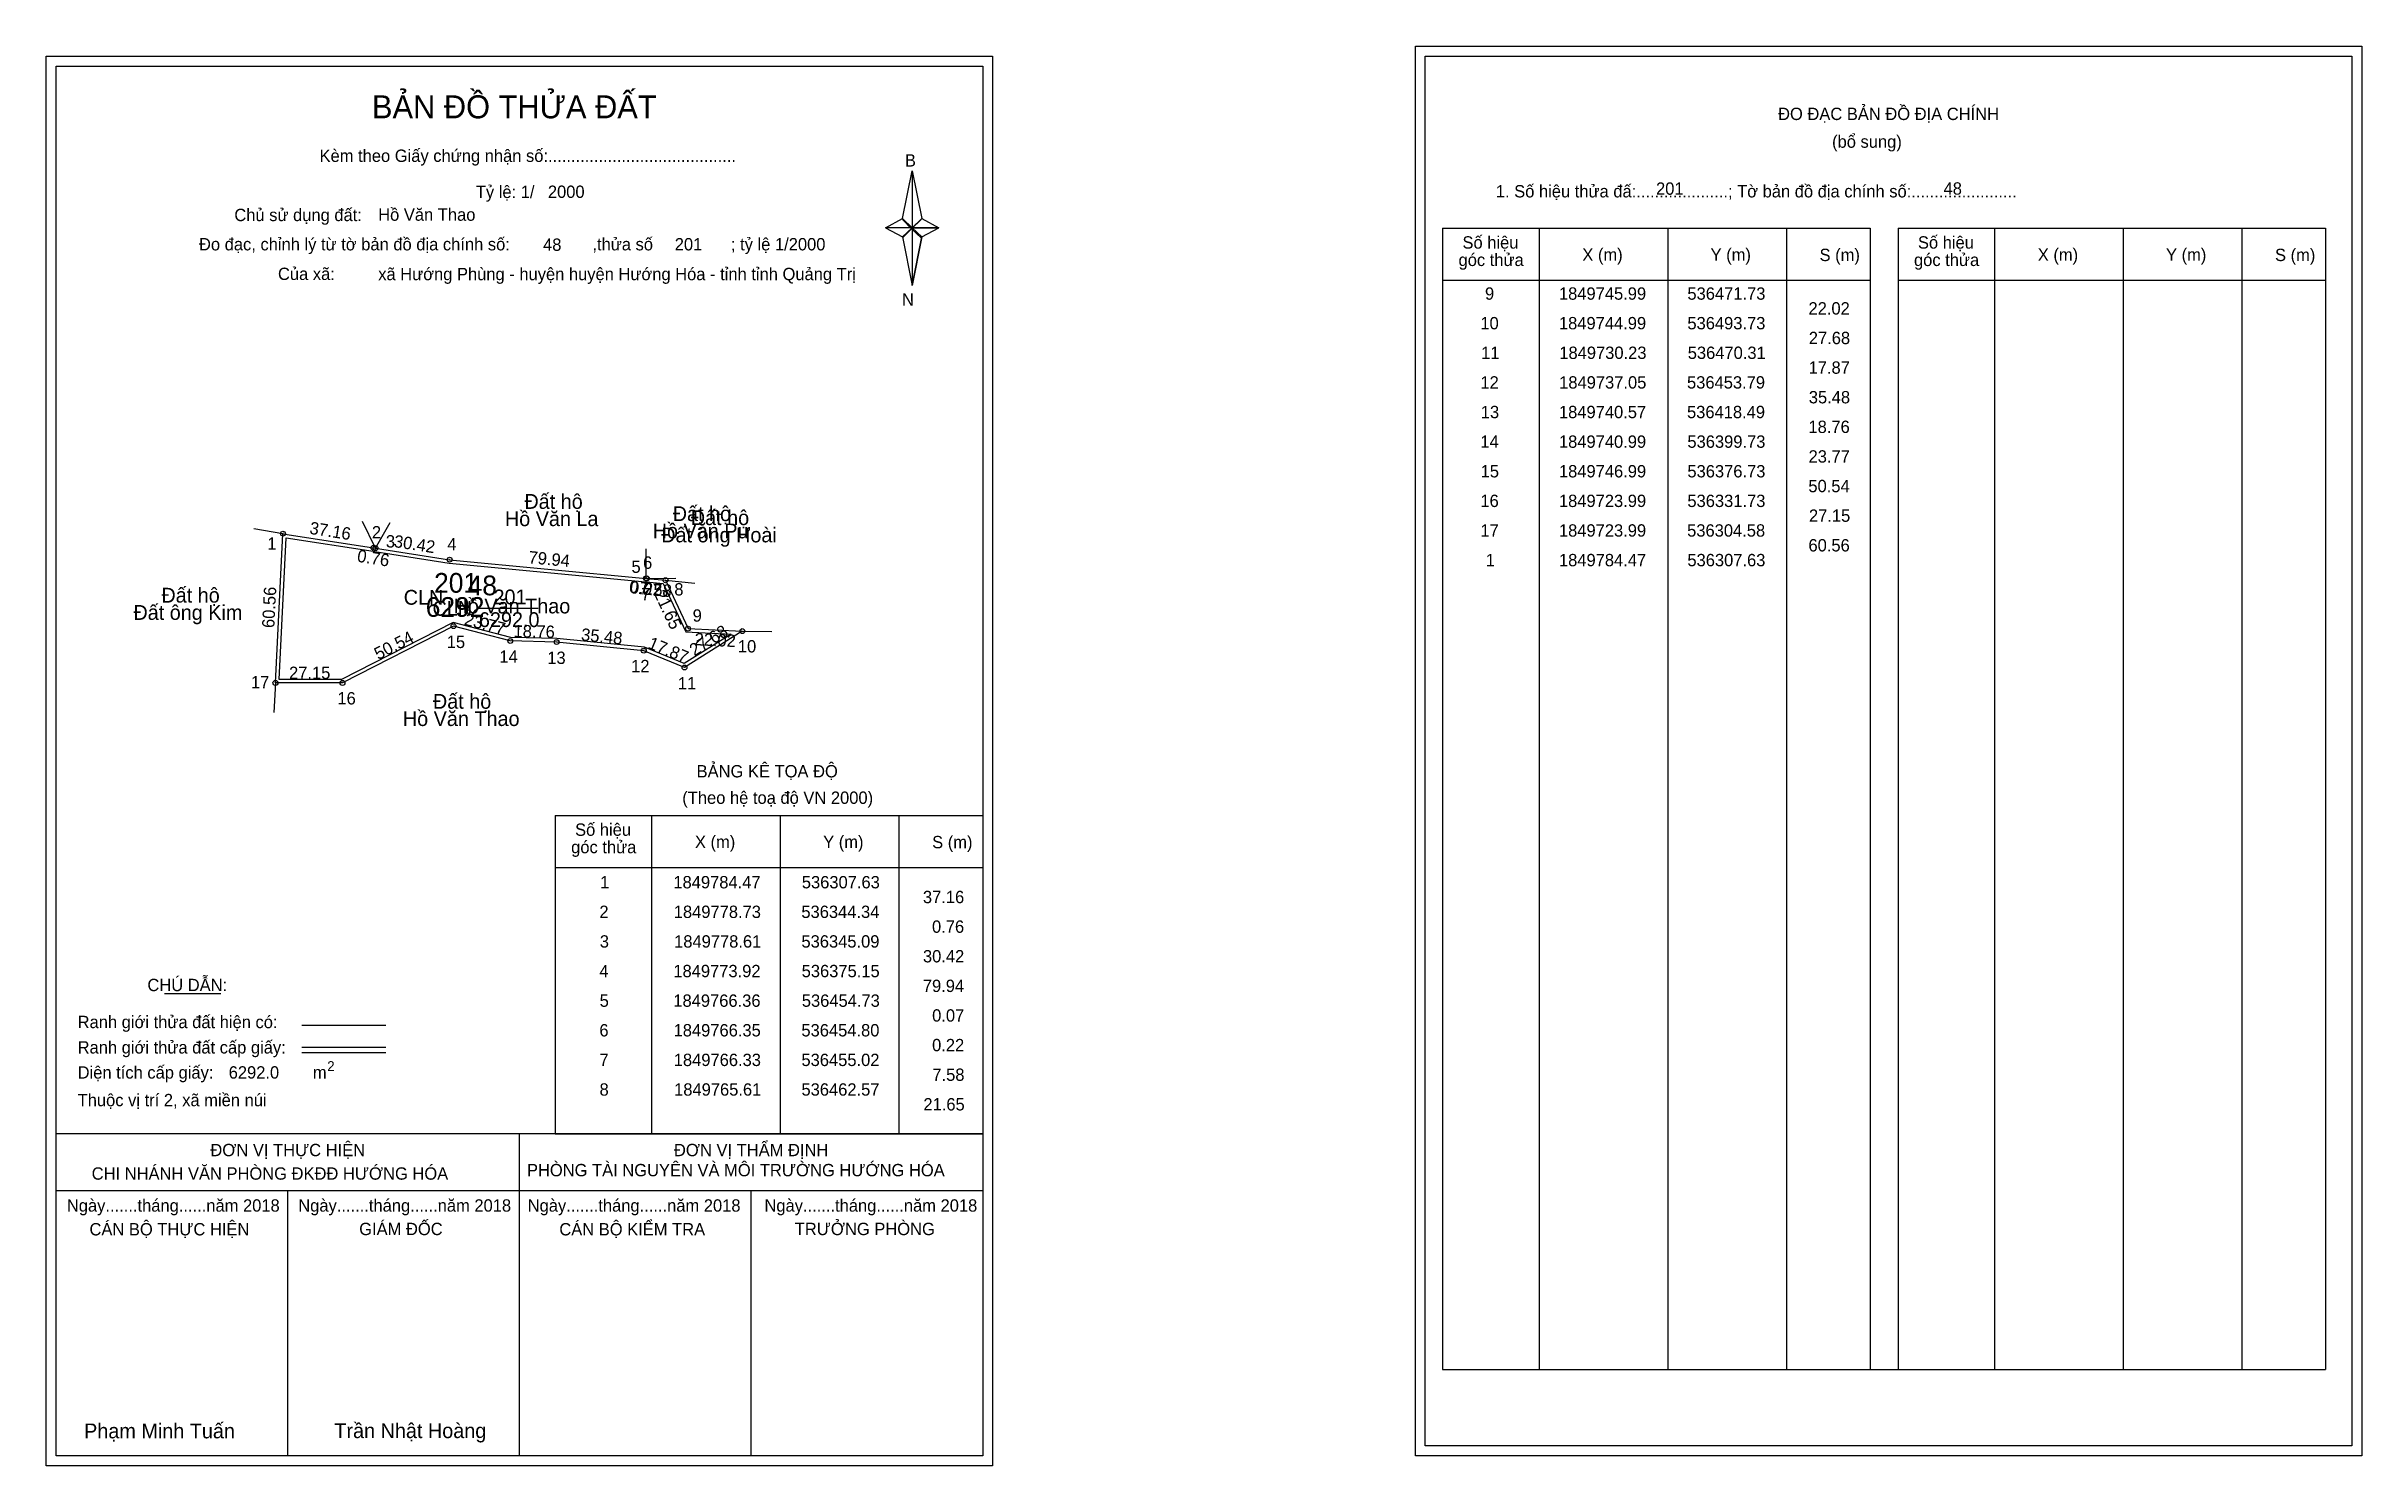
# Model space of a CAD drawing. Extents: x 536212 to 537150, y 1849407 to 1849982.
import ezdxf

# ---------------------------------------------------------------- set-up
doc = ezdxf.new("R2010")
doc.units = 0
for name, color, linetype in [('Level 1', 7, 'Continuous'), ('Level 10', 7, 'Continuous'), ('Level 11', 7, 'Continuous'), ('Level 13', 7, 'Continuous'), ('Level 2', 7, 'Continuous'), ('Level 27', 7, 'Continuous'), ('Level 3', 7, 'Continuous'), ('Level 36', 7, 'Continuous'), ('Level 4', 7, 'Continuous'), ('Level 49', 7, 'Continuous'), ('Level 5', 7, 'Continuous'), ('Level 53', 7, 'Continuous'), ('Level 55', 7, 'Continuous'), ('Level 6', 7, 'Continuous'), ('Level 63', 7, 'Continuous'), ('Level 7', 7, 'Continuous'), ('Level 9', 7, 'Continuous')]:
    doc.layers.add(name, color=color, linetype=linetype)

msp = doc.modelspace()

# ---------------------------------------------------------------- linework, layer by layer
at = {"layer": 'Level 1'}
for p, q in [((536770.39, 1849977.96), (536770.39, 1849977.96)), ((536215.75, 1849973.96), (536215.75, 1849973.96)), ((536558.59, 1849912.19), (536562.53, 1849931.47)), ((536562.53, 1849931.47), (536562.53, 1849908.42)), ((536562.53, 1849931.47), (536566.46, 1849912.19)), ((536551.7, 1849908.42), (536558.59, 1849912.19)), ((536558.59, 1849912.19), (536562.53, 1849908.42)), ((536562.23, 1849907.99), (536558.59, 1849911.75)), ((536566.17, 1849911.75), (536562.23, 1849907.99)), ((536562.23, 1849907.99), (536566.17, 1849911.75)), ((536566.46, 1849912.19), (536562.53, 1849908.42)), ((536562.53, 1849908.42), (536558.59, 1849904.74)), ((536562.23, 1849907.99), (536558.59, 1849904.3)), ((536558.59, 1849904.3), (536562.23, 1849907.99)), ((536558.59, 1849904.74), (536562.53, 1849885.02)), ((536566.17, 1849904.3), (536562.23, 1849907.99)), ((536562.53, 1849908.42), (536562.53, 1849885.02)), ((536562.53, 1849908.42), (536573.35, 1849908.42)), ((536562.53, 1849908.42), (536566.46, 1849904.74)), ((536566.46, 1849904.74), (536562.53, 1849885.02)), ((536566.46, 1849904.74), (536573.35, 1849908.42)), ((536777.46, 1849908.25), (536950.66, 1849908.25)), ((536816.64, 1849445.72), (536816.64, 1849908.25)), ((536868.78, 1849445.72), (536868.78, 1849908.25)), ((536916.73, 1849908.25), (536916.73, 1849445.72)), ((536950.66, 1849908.25), (536950.66, 1849445.72)), ((536961.97, 1849908.25), (537135.18, 1849908.25)), ((537001.15, 1849445.72), (537001.15, 1849908.25)), ((537053.3, 1849445.72), (537053.3, 1849908.25)), ((537101.24, 1849908.25), (537101.24, 1849445.72)), ((537135.18, 1849908.25), (537135.18, 1849445.72)), ((536777.46, 1849887.19), (536950.66, 1849887.19)), ((536961.97, 1849887.19), (537135.18, 1849887.19)), ((536417.94, 1849670.3), (536591.14, 1849670.3)), ((536457.12, 1849541.25), (536457.12, 1849670.3)), ((536509.26, 1849541.25), (536509.26, 1849670.3)), ((536557.2, 1849670.3), (536557.2, 1849541.25)), ((536417.94, 1849649.25), (536591.14, 1849649.25)), ((536259.58, 1849598.09), (536282.39, 1849598.09)), ((536315.31, 1849585.28), (536349.34, 1849585.28)), ((536315.31, 1849576.38), (536349.34, 1849576.38)), ((536315.31, 1849574.19), (536349.34, 1849574.19)), ((536429.4, 1849541.25), (536215.74, 1849541.25)), ((536591.14, 1849541.25), (536381.46, 1849541.25)), ((536403.44, 1849410.81), (536403.44, 1849541.25)), ((536417.94, 1849541.25), (536591.14, 1849541.25)), ((536591.14, 1849518.15), (536215.74, 1849518.15)), ((536309.59, 1849410.81), (536309.59, 1849518.15)), ((536497.29, 1849410.81), (536497.29, 1849518.15)), ((536777.46, 1849445.72), (537135.18, 1849445.72)), ((537145.79, 1849414.81), (537145.79, 1849414.81)), ((536591.14, 1849410.81), (536591.14, 1849410.81))]:
    msp.add_line(p, q, dxfattribs=at)
for points in [[(536558.59, 1849912.19), (536562.53, 1849931.47), (536562.53, 1849908.42)], [(536562.53, 1849908.42), (536566.46, 1849912.19), (536573.35, 1849908.42)], [(536551.7, 1849908.42), (536558.59, 1849904.74), (536562.53, 1849908.42)], [(536562.53, 1849908.42), (536562.53, 1849885.02), (536566.46, 1849904.74)]]:
    msp.add_lwpolyline(points, close=True, dxfattribs=at)
at = {"layer": 'Level 10'}
for p, q in [((536344.34, 1849778.73), (536345.09, 1849778.61)), ((536454.73, 1849766.36), (536454.8, 1849766.35)), ((536470.31, 1849730.23), (536453.79, 1849737.05))]:
    msp.add_line(p, q, dxfattribs=at)
for points in [[(536454.73, 1849766.36), (536454.8, 1849766.35), (536455.02, 1849766.33), (536462.57, 1849765.61), (536471.73, 1849745.99), (536493.73, 1849744.99), (536470.31, 1849730.23), (536453.79, 1849737.05), (536418.49, 1849740.57), (536399.73, 1849740.99), (536376.73, 1849746.99), (536331.73, 1849723.99), (536304.58, 1849723.99), (536307.63, 1849784.47), (536344.34, 1849778.73), (536345.09, 1849778.61), (536375.15, 1849773.92)], [(536454.56, 1849764.97), (536454.64, 1849764.96), (536454.89, 1849764.94), (536461.64, 1849764.29), (536470.82, 1849744.63), (536489.21, 1849743.79), (536470.18, 1849731.8), (536454.13, 1849738.42), (536418.58, 1849741.97), (536399.92, 1849742.39), (536376.57, 1849748.48), (536331.39, 1849725.39), (536306.05, 1849725.39), (536308.95, 1849782.85), (536344.12, 1849777.35), (536344.87, 1849777.23), (536374.98, 1849772.53)]]:
    msp.add_lwpolyline(points, close=True, dxfattribs=at)
at = {"layer": 'Level 11'}
for centre in [(536307.63, 1849784.47), (536344.34, 1849778.73), (536345.09, 1849778.61), (536375.15, 1849773.92), (536454.73, 1849766.36), (536454.73, 1849766.36), (536454.8, 1849766.35), (536455.02, 1849766.33), (536462.57, 1849765.61), (536376.73, 1849746.99), (536471.73, 1849745.99), (536493.73, 1849744.99), (536399.73, 1849740.99), (536418.49, 1849740.57), (536453.79, 1849737.05), (536304.58, 1849723.99), (536331.73, 1849723.99), (536470.31, 1849730.23)]:
    msp.add_circle(centre, 1, dxfattribs=at)
at = {"layer": 'Level 27'}
for p, q in [((536345.09, 1849778.61), (536339.85, 1849789.4)), ((536307.63, 1849784.47), (536295.78, 1849786.37)), ((536345.09, 1849778.61), (536351.09, 1849789)), ((536454.73, 1849766.36), (536454.73, 1849778.36)), ((536454.8, 1849766.35), (536466.8, 1849766.44)), ((536462.57, 1849765.61), (536474.52, 1849764.47)), ((536493.73, 1849744.99), (536505.73, 1849744.89)), ((536304.58, 1849723.99), (536303.98, 1849712.01))]:
    msp.add_line(p, q, dxfattribs=at)
at = {"layer": 'Level 3'}
for p, q in [((536777.46, 1849908.25), (536777.46, 1849445.72)), ((536961.97, 1849908.25), (536961.97, 1849445.72)), ((536417.94, 1849670.3), (536417.94, 1849541.25))]:
    msp.add_line(p, q, dxfattribs=at)
at = {"layer": 'Level 63'}
for points in [[(536211.74, 1849977.96), (536595.14, 1849977.96), (536595.14, 1849406.81), (536211.74, 1849406.81)], [(536766.4, 1849981.96), (537149.8, 1849981.96), (537149.8, 1849410.81), (536766.4, 1849410.81)], [(536770.4, 1849977.96), (537145.8, 1849977.96), (537145.8, 1849414.81), (536770.4, 1849414.81)], [(536215.74, 1849973.96), (536591.14, 1849973.96), (536591.14, 1849410.81), (536215.74, 1849410.81)]]:
    msp.add_lwpolyline(points, close=True, dxfattribs=at)
at = {"layer": 'Level 9'}
msp.add_line((536386.99, 1849754.23), (536411.07, 1849754.23), dxfattribs=at)

# ---------------------------------------------------------------- texts
at = {"layer": 'Level 1'}
for s, height, p in [('BẢN ĐỒ THỬA ĐẤT', 9.3313, (536343.68, 1849952.77)), ('ĐO ĐẠC BẢN ĐỒ ĐỊA CHÍNH', 5, (536913.35, 1849952.08)), ('Kèm theo Giấy chứng nhận số:.........................................', 5, (536322.44, 1849935.11)), ('(bổ sung)', 5, (536935.23, 1849940.84)), ('B', 5, (536559.61, 1849933.23)), ('1. Số hiệu thửa đấ:....................; Tờ bản đồ địa chính số:.......................', 5, (536799.01, 1849920.72)), ('Chủ sử dụng đất:', 5, (536287.92, 1849911.12)), ('Đo đạc, chỉnh lý từ tờ bản đồ địa chính số:                  ,thửa số                 ; tỷ lệ 1/2000', 5, (536273.61, 1849899.26)), ('Số hiệu', 5, (536785.49, 1849899.98)), ('Số hiệu', 5, (536970.01, 1849899.98)), ('Của xã:', 5, (536305.6, 1849887.26)), ('góc thửa', 5, (536783.9, 1849892.92)), ('X (m)', 5, (536834.05, 1849895.03)), ('Y (m)', 5, (536886.01, 1849895.03)), ('S (m)', 5, (536930.16, 1849894.93)), ('góc thửa', 5, (536968.42, 1849892.92)), ('X (m)', 5, (537018.57, 1849895.03)), ('Y (m)', 5, (537070.52, 1849895.03)), ('S (m)', 5, (537114.68, 1849894.93)), ('N', 5, (536558.41, 1849876.89)), ('BẢNG KÊ TỌA ĐỘ', 5, (536475.2, 1849685.71)), ('(Theo hệ toạ độ VN 2000)', 5, (536469.4, 1849674.99)), ('Số hiệu', 5, (536425.97, 1849662.04)), ('góc thửa', 5, (536424.38, 1849654.98)), ('X (m)', 5, (536474.53, 1849657.09)), ('Y (m)', 5, (536526.48, 1849657.09)), ('S (m)', 5, (536570.64, 1849656.99)), ('CHÚ DẪN:', 5, (536252.7, 1849599.1)), ('Ranh giới thửa đất hiện có:', 5, (536224.44, 1849584.1)), ('Ranh giới thửa đất cấp giấy:', 5, (536224.44, 1849573.82)), ('Diện tích cấp giấy:', 5, (536224.44, 1849563.66)), ('m', 5, (536319.75, 1849563.7)), ('2', 4, (536325.55, 1849566.72)), ('Thuộc vị trí 2, xã miền núi', 5, (536224.44, 1849552.46)), ('ĐƠN VỊ THỰC HIỆN', 5, (536278.21, 1849532.22)), ('ĐƠN VỊ THẨM ĐỊNH', 5, (536466.02, 1849532.22)), ('CHI NHÁNH VĂN PHÒNG ĐKĐĐ HƯỚNG HÓA', 5, (536230.13, 1849522.7)), ('PHÒNG TÀI NGUYÊN VÀ MÔI TRƯỜNG HƯỚNG HÓA', 5, (536406.47, 1849524.08)), ('Ngày.......tháng......năm 2018', 5, (536220.08, 1849509.75)), ('Ngày.......tháng......năm 2018', 5, (536313.82, 1849509.75)), ('Ngày.......tháng......năm 2018', 5, (536406.77, 1849509.75)), ('Ngày.......tháng......năm 2018', 5, (536502.69, 1849509.75)), ('CÁN BỘ THỰC HIỆN', 5, (536229.24, 1849500.12)), ('GIÁM ĐỐC', 5, (536338.51, 1849500.24)), ('CÁN BỘ KIỂM TRA', 5, (536419.59, 1849500.12)), ('TRƯỞNG PHÒNG', 5, (536514.97, 1849500.24)), ('Phạm Minh Tuấn', 6, (536227.06, 1849417.89)), ('Trần Nhật Hoàng', 6, (536328.45, 1849417.99))]:
    msp.add_text(s, height=height, dxfattribs=at).set_placement(p)
at = {"layer": 'Level 11'}
msp.add_text('Tỷ lệ: 1/', height=5, dxfattribs=at).set_placement((536385.76, 1849920.48))
at = {"layer": 'Level 13'}
for s, p in [('201', (536392.92, 1849755.83)), ('CLN', (536368.2, 1849751.23)), ('6292.0', (536387, 1849746.63))]:
    msp.add_text(s, height=6, dxfattribs=at).set_placement(p)
at = {"layer": 'Level 2'}
msp.add_text('Hồ Văn Thao', height=6, dxfattribs=at).set_placement((536376.74, 1849752.16))
at = {"layer": 'Level 3'}
msp.add_text('CLN', height=6, dxfattribs=at).set_placement((536356.55, 1849755.68))
at = {"layer": 'Level 36'}
for s, p in [('Đất hộ', (536405.43, 1849794.53)), ('Hồ Văn La', (536397.53, 1849787.53)), ('Hồ Văn Pư', (536457.42, 1849782.57)), ('Đất hộ', (536465.52, 1849789.57)), ('Đất hộ', (536472.86, 1849787.95)), ('Đất ông Hoài', (536460.87, 1849780.95)), ('Đất hộ', (536258.37, 1849756.54)), ('Đất ông Kim', (536247.03, 1849749.54)), ('Đất hộ', (536368.37, 1849713.53)), ('Hồ Văn Thao', (536356.19, 1849706.53))]:
    msp.add_text(s, height=6, dxfattribs=at).set_placement(p)
at = {"layer": 'Level 4'}
msp.add_text('201', height=8, dxfattribs=at).set_placement((536368.84, 1849760.54))
at = {"layer": 'Level 49'}
for s, rotation, p in [('37.16', 351.11315, (536318.16, 1849784.44)), ('30.42', 351.13213, (536352.31, 1849779.1)), ('0.76', 350.90972, (536337.43, 1849773.15)), ('79.94', 354.57326, (536406.95, 1849772.51)), ('60.56', 87.11303, (536304.1, 1849746.15)), ('0.07', 351.8699, (536447.6, 1849760.71)), ('0.22', 354.80557, (536448.03, 1849760.34)), ('7.58', 354.55251, (536451.94, 1849759.99)), ('21.65', 295.02648, (536457.76, 1849760.32)), ('23.77', 345.37913, (536380.75, 1849747.59)), ('50.54', 27.07208, (536346.22, 1849733.19)), ('18.76', 358.71747, (536400.98, 1849742.56)), ('35.48', 354.30548, (536428.24, 1849741.21)), ('27.68', 32.22038, (536474.32, 1849734.65)), ('22.02', 357.39744, (536474.28, 1849739.27)), ('17.87', 337.56755, (536455.13, 1849738.23)), ('27.15', 360, (536310.09, 1849725.59))]:
    msp.add_text(s, height=5, rotation=rotation, dxfattribs=at).set_placement(p)
at = {"layer": 'Level 5'}
msp.add_text('6292', height=8, dxfattribs=at).set_placement((536365.47, 1849750.76))
at = {"layer": 'Level 53'}
for s, p in [('9', (536794.61, 1849879.27)), ('1849745.99', (536824.57, 1849879.27)), ('536471.73', (536876.61, 1849879.27)), ('22.02', (536925.68, 1849873.27)), ('10', (536792.74, 1849867.27)), ('1849744.99', (536824.57, 1849867.27)), ('536493.73', (536876.61, 1849867.27)), ('27.68', (536925.8, 1849861.27)), ('11', (536793.06, 1849855.27)), ('1849730.23', (536824.72, 1849855.27)), ('536470.31', (536876.75, 1849855.27)), ('12', (536792.76, 1849843.27)), ('1849737.05', (536824.66, 1849843.27)), ('536453.79', (536876.46, 1849843.27)), ('17.87', (536925.71, 1849849.27)), ('13', (536792.91, 1849831.27)), ('1849740.57', (536824.58, 1849831.27)), ('536418.49', (536876.46, 1849831.27)), ('35.48', (536925.8, 1849837.27)), ('18.76', (536925.66, 1849825.27)), ('14', (536792.73, 1849819.27)), ('1849740.99', (536824.57, 1849819.27)), ('536399.73', (536876.61, 1849819.27)), ('23.77', (536925.71, 1849813.27)), ('15', (536792.85, 1849807.27)), ('1849746.99', (536824.57, 1849807.27)), ('536376.73', (536876.61, 1849807.27)), ('16', (536792.75, 1849795.27)), ('1849723.99', (536824.57, 1849795.27)), ('536331.73', (536876.61, 1849795.27)), ('50.54', (536925.63, 1849801.27)), ('27.15', (536925.86, 1849789.27)), ('17', (536792.77, 1849783.27)), ('1849723.99', (536824.57, 1849783.27)), ('536304.58', (536876.51, 1849783.27)), ('60.56', (536925.66, 1849777.27)), ('1', (536794.9, 1849771.27)), ('1849784.47', (536824.58, 1849771.27)), ('536307.63', (536876.61, 1849771.27)), ('1', (536436.13, 1849640.75)), ('1849784.47', (536465.8, 1849640.75)), ('536307.63', (536517.83, 1849640.75)), ('37.16', (536566.89, 1849634.75)), ('2', (536435.83, 1849628.75)), ('1849778.73', (536465.95, 1849628.75)), ('536344.34', (536517.65, 1849628.75)), ('3', (536435.99, 1849616.75)), ('1849778.61', (536466.09, 1849616.75)), ('536345.09', (536517.68, 1849616.75)), ('0.76', (536570.58, 1849622.75)), ('30.42', (536566.91, 1849610.75)), ('4', (536435.81, 1849604.75)), ('1849773.92', (536465.79, 1849604.75)), ('536375.15', (536517.77, 1849604.75)), ('79.94', (536566.86, 1849598.75)), ('5', (536435.92, 1849592.75)), ('1849766.36', (536465.78, 1849592.75)), ('536454.73', (536517.83, 1849592.75)), ('6', (536435.82, 1849580.75)), ('1849766.35', (536465.88, 1849580.75)), ('536454.80', (536517.66, 1849580.75)), ('0.07', (536570.63, 1849586.75)), ('7', (536435.84, 1849568.75)), ('1849766.33', (536465.95, 1849568.75)), ('536455.02', (536517.68, 1849568.75)), ('0.22', (536570.61, 1849574.75)), ('7.58', (536570.72, 1849562.75)), ('8', (536435.89, 1849556.75)), ('1849765.61', (536466.09, 1849556.75)), ('536462.57', (536517.69, 1849556.75)), ('21.65', (536567.09, 1849550.75))]:
    msp.add_text(s, height=5, dxfattribs=at).set_placement(p)
at = {"layer": 'Level 55'}
for s, height, p in [('1', 0.8, (536307.41, 1849784.47)), ('0', 0.22, (536307.55, 1849784.25)), ('0', 0.22, (536307.55, 1849784.25)), ('2', 0.8, (536344.07, 1849778.73)), ('265', 0.22, (536344.86, 1849778.39)), ('3', 0.8, (536344.84, 1849778.61)), ('4', 0.8, (536374.87, 1849773.92)), ('265', 0.22, (536374.92, 1849773.7)), ('265', 0.22, (536454.5, 1849766.14)), ('5', 0.8, (536454.47, 1849766.36)), ('6', 0.8, (536454.53, 1849766.35)), ('0', 0.22, (536454.65, 1849766.14)), ('0', 0.22, (536454.72, 1849766.13)), ('7', 0.8, (536454.75, 1849766.33)), ('8', 0.8, (536462.31, 1849765.61)), ('0', 0.22, (536462.49, 1849765.39)), ('15', 0.8, (536376.18, 1849746.99)), ('0', 0.22, (536376.65, 1849746.77)), ('0', 0.22, (536376.65, 1849746.77)), ('9', 0.8, (536471.46, 1849745.99)), ('0', 0.22, (536471.65, 1849745.77)), ('10', 0.8, (536493.16, 1849744.99)), ('0', 0.22, (536493.65, 1849744.77)), ('0', 0.22, (536493.65, 1849744.77)), ('0', 0.22, (536493.65, 1849744.77)), ('14', 0.8, (536399.16, 1849740.99)), ('0', 0.22, (536399.65, 1849740.77)), ('0', 0.22, (536399.65, 1849740.77)), ('13', 0.8, (536417.95, 1849740.57)), ('0', 0.22, (536418.41, 1849740.35)), ('0', 0.22, (536418.41, 1849740.35)), ('12', 0.8, (536453.22, 1849737.05)), ('0', 0.22, (536453.71, 1849736.83)), ('0', 0.22, (536453.71, 1849736.83)), ('17', 0.8, (536304.02, 1849723.99)), ('0', 0.22, (536304.5, 1849723.77)), ('0', 0.22, (536304.5, 1849723.77)), ('0', 0.22, (536304.5, 1849723.77)), ('0', 0.22, (536304.5, 1849723.77)), ('16', 0.8, (536331.16, 1849723.99)), ('0', 0.22, (536331.65, 1849723.77)), ('0', 0.22, (536331.65, 1849723.77)), ('11', 0.8, (536469.79, 1849730.23)), ('0', 0.22, (536470.23, 1849730.01)), ('0', 0.22, (536470.23, 1849730.01))]:
    msp.add_text(s, height=height, dxfattribs=at).set_placement(p)
at = {"layer": 'Level 6'}
for s, p in [('2000', (536414.95, 1849920.52)), ('201', (536863.91, 1849921.8)), ('48', (536980.4, 1849921.84)), ('Hồ Văn Thao', (536346.19, 1849911.26)), ('48', (536413, 1849899.08)), ('201', (536466.35, 1849899.24)), ('xã Hướng Phùng - huyện huyện Hướng Hóa - tỉnh tỉnh Quảng Trị', (536346.22, 1849887.18)), ('6292.0', (536285.63, 1849563.67))]:
    msp.add_text(s, height=5, dxfattribs=at).set_placement(p)
at = {"layer": 'Level 7'}
msp.add_text('48', height=8, dxfattribs=at).set_placement((536382.43, 1849759.5))
at = {"layer": 'Level 9'}
for s, p in [('1', (536301.26, 1849777.94)), ('2', (536343.65, 1849782.55)), ('3', (536349.32, 1849778.87)), ('4', (536374.23, 1849777.77)), ('5', (536448.82, 1849768.59)), ('6', (536453.52, 1849770.24)), ('7', (536452.75, 1849757.46)), ('8', (536466.16, 1849759.42)), ('9', (536473.6, 1849748.81)), ('15', (536373.97, 1849738.13)), ('14', (536395.28, 1849732.15)), ('13', (536414.71, 1849731.68)), ('12', (536448.69, 1849728.34)), ('10', (536491.92, 1849736.33)), ('17', (536294.66, 1849721.81)), ('11', (536467.62, 1849721.35)), ('16', (536329.68, 1849715.27))]:
    msp.add_text(s, height=5, dxfattribs=at).set_placement(p)

doc.saveas('drawing.dxf')
